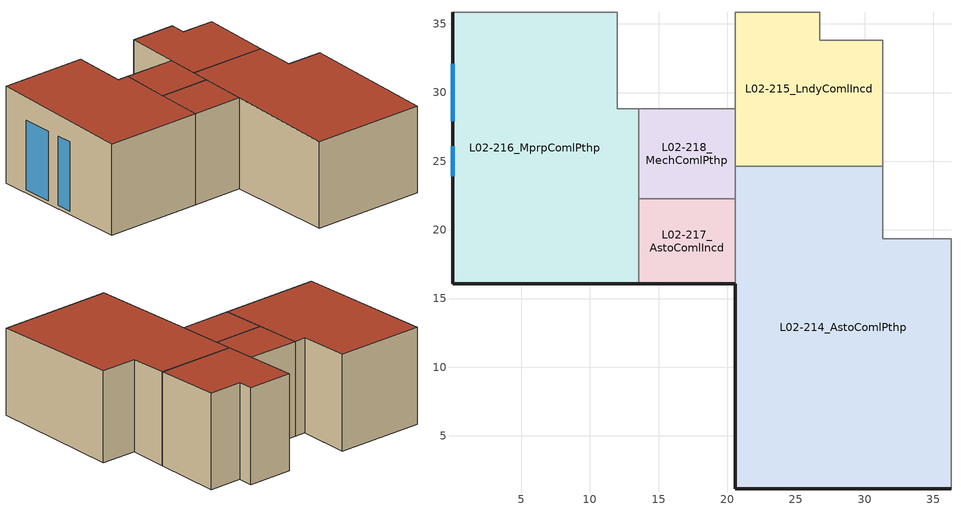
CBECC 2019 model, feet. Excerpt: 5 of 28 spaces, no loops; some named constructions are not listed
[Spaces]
L02-214_AstoComlPthp
 floor to L01-105_IstoComlUncd: 31.31,24.64 31.31,19.36 36.29,19.36 36.29,1.14 20.57,1.14 20.57,24.64 z15
 wall outside: 20.57,1.14 36.29,1.14 z15:26.67; 20.57,16.08,27.27 20.57,16.08,15 20.57,1.14,15 20.57,1.14,26.67
 wall to L02-217_AstoComlIncd: 20.57,22.26,27.52 20.57,22.26,15 20.57,16.08,15 20.57,16.08,27.27
 wall to L02-211_RestComlIncd: 36.29,19.36,27.4 36.29,1.14,26.67 36.29,1.14,15 36.29,19.36,15
 wall to L02-218_MechComlPthp: 20.57,24.64,27.62 20.57,24.64,15 20.57,22.26,15 20.57,22.26,27.52
 wall to L02-215_LndyComlIncd: 31.31,24.64 20.57,24.64 z15:27.62
 wall to L02-201_CorrComlPthp: 36.29,19.36 31.31,19.36 z15:27.4; 31.31,24.64,27.62 31.31,19.36,27.4 31.31,19.36,15 31.31,24.64,15
 roof outside: 36.29,1.14,26.67 36.29,19.36,27.4 31.31,19.36,27.4 31.31,24.64,27.62 20.57,24.64,27.62 20.57,1.14,26.67
L02-217_AstoComlIncd
 floor inside: 20.57,22.26 20.57,16.08 13.55,16.08 13.55,22.26 z15
 wall outside: 13.55,16.08 20.57,16.08 z15:27.27
 wall to L02-216_MprpComlPthp: 13.55,22.26,15 13.55,16.08,15 13.55,16.08,27.27 13.55,22.26,27.52
 wall to L02-218_MechComlPthp: 20.57,22.26 13.55,22.26 z15:27.52
 roof outside: 20.57,16.08,27.27 20.57,22.26,27.52 13.55,22.26,27.52 13.55,16.08,27.27
L02-218_MechComlPthp
 floor inside: 20.57,28.81 20.57,22.26 13.55,22.26 13.55,28.81 z15
 wall to L02-216_MprpComlPthp: 13.55,28.81,15 13.55,22.26,15 13.55,22.26,27.52 13.55,28.81,27.79
 wall to L02-215_LndyComlIncd: 20.57,28.81,27.79 20.57,24.64,27.62 20.57,24.64,15 20.57,28.81,15
 wall to L02-001_ElevComlIncd: 20.57,28.81 13.55,28.81 z15:27.79
 roof outside: 20.57,22.26,27.52 20.57,28.81,27.79 13.55,28.81,27.79 13.55,22.26,27.52
L02-215_LndyComlIncd
 floor to L01-105_IstoComlUncd: 20.57,35.86 26.75,35.86 26.75,33.82 31.31,33.82 31.31,24.64 20.57,24.64 z15
 wall to L02-201_CorrComlPthp: 26.75,35.86 20.57,35.86 z15:28.07; 31.31,33.82 26.75,33.82 z15:27.99; 31.31,24.64,27.62 31.31,24.64,15 31.31,33.82,15 31.31,33.82,27.99; 26.75,33.82,27.99 26.75,33.82,15 26.75,35.86,15 26.75,35.86,28.07
 wall to L02-001_ElevComlIncd: 20.57,35.86,28.07 20.57,35.86,15 20.57,28.81,15 20.57,28.81,27.79
 roof outside: 31.31,24.64,27.62 31.31,33.82,27.99 26.75,33.82,27.99 26.75,35.86,28.07 20.57,35.86,28.07 20.57,24.64,27.62
L02-216_MprpComlPthp
 floor inside: 11.98,35.86 11.98,16.08 0,16.08 0,35.86 z15; 13.55,28.81 13.55,16.08 11.98,16.08 11.98,28.81 z15
 wall outside: 0,16.08 13.55,16.08 z15:27.27; 0,35.86,28.07 0,35.86,15 0,16.08,15 0,16.08,27.27
 wall to L02-201_CorrComlPthp: 11.98,35.86 0,35.86 z15:28.07
 wall to L02-001_ElevComlIncd: 13.55,28.81 11.98,28.81 z15:27.79; 11.98,35.86,28.07 11.98,28.81,27.79 11.98,28.81,15 11.98,35.86,15
 window (Window 05): 0,26.08 0,23.91 / 0,32.08 0,27.91 z15.5:24.83
 roof outside: 13.55,16.08,27.27 13.55,28.81,27.79 11.98,28.81,27.79 11.98,35.86,28.07 0,35.86,28.07 0,16.08,27.27
[SchDay] Type=Fraction
Name | Hr
GLBHSumReceptFri | ( 0.05, 0.05, 0.05, 0.05, 0.45, 0.75, 0.75, 0.75, 0.75, 0.75, 0.75, 0.75, 0.75, 0.75, 0.75, 0.75, 0.75, 0.45, 0.05, 0.05, 0.05, 0.05, 0.05, 0.05 )
GLBHSumReceptSat | ( 0.05, 0.05, 0.05, 0.05, 0.05, 0.3, 0.75, 0.75, 0.75, 0.75, 0.75, 0.75, 0.75, 0.75, 0.75, 0.75, 0.75, 0.05, 0.05, 0.05, 0.05, 0.05, 0.05, 0.05 )
GLBHWinSHWWD; GLBHWinSHWFri; GLBHWinSHWSat | ( 0.04, 0.04, 0.04, 0.05, 0.05, 0.05, 0.05, 0.05, 0.05, 0.05, 0.05, 0.05, 0.08, 0.15, 0.26, 0.35, 0.35, 0.35, 0.35, 0.26, 0.14, 0.05, 0.04, 0.04 )
GLBHWinSHWSun | ( 0.04, 0.04, 0.04, 0.05, 0.05, 0.05, 0.05, 0.05, 0.05, 0.05, 0.05, 0.05, 0.05, 0.05, 0.05, 0.05, 0.05, 0.05, 0.05, 0.05, 0.05, 0.05, 0.04, 0.04 )
GLBHSpFaSHWWD; GLBHSpFaSHWFri | ( 0.04, 0.04, 0.04, 0.05, 0.26, 0.35, 0.35, 0.35, 0.35, 0.35, 0.35, 0.35, 0.35, 0.35, 0.35, 0.35, 0.35, 0.26, 0.15, 0.08, 0.05, 0.05, 0.04, 0.04 )
GLBHSpFaSHWSat; GLBHSpFaSHWSun | ( 0.04, 0.04, 0.04, 0.05, 0.08, 0.15, 0.26, 0.35, 0.35, 0.26, 0.15, 0.08, 0.05, 0.05, 0.05, 0.05, 0.05, 0.05, 0.05, 0.05, 0.05, 0.05, 0.04, 0.04 )
GLBHSumSHWWD | ( 0.04, 0.04, 0.04, 0.05, 0.26, 0.35, 0.35, 0.35, 0.35, 0.35, 0.35, 0.35, 0.35, 0.35, 0.35, 0.35, 0.35, 0.35, 0.35, 0.26, 0.14, 0.05, 0.04, 0.04 )
GLBHSumSHWFri | ( 0.04, 0.04, 0.04, 0.05, 0.26, 0.35, 0.35, 0.35, 0.35, 0.35, 0.35, 0.35, 0.35, 0.35, 0.35, 0.35, 0.35, 0.26, 0.14, 0.05, 0.05, 0.05, 0.04, 0.04 )
GLBHSumSHWSat; GLBHSumSHWSun | ( 0.04, 0.04, 0.04, 0.05, 0.08, 0.15, 0.26, 0.35, 0.35, 0.35, 0.35, 0.26, 0.15, 0.08, 0.05, 0.05, 0.05, 0.05, 0.05, 0.05, 0.05, 0.05, 0.04, 0.04 )
